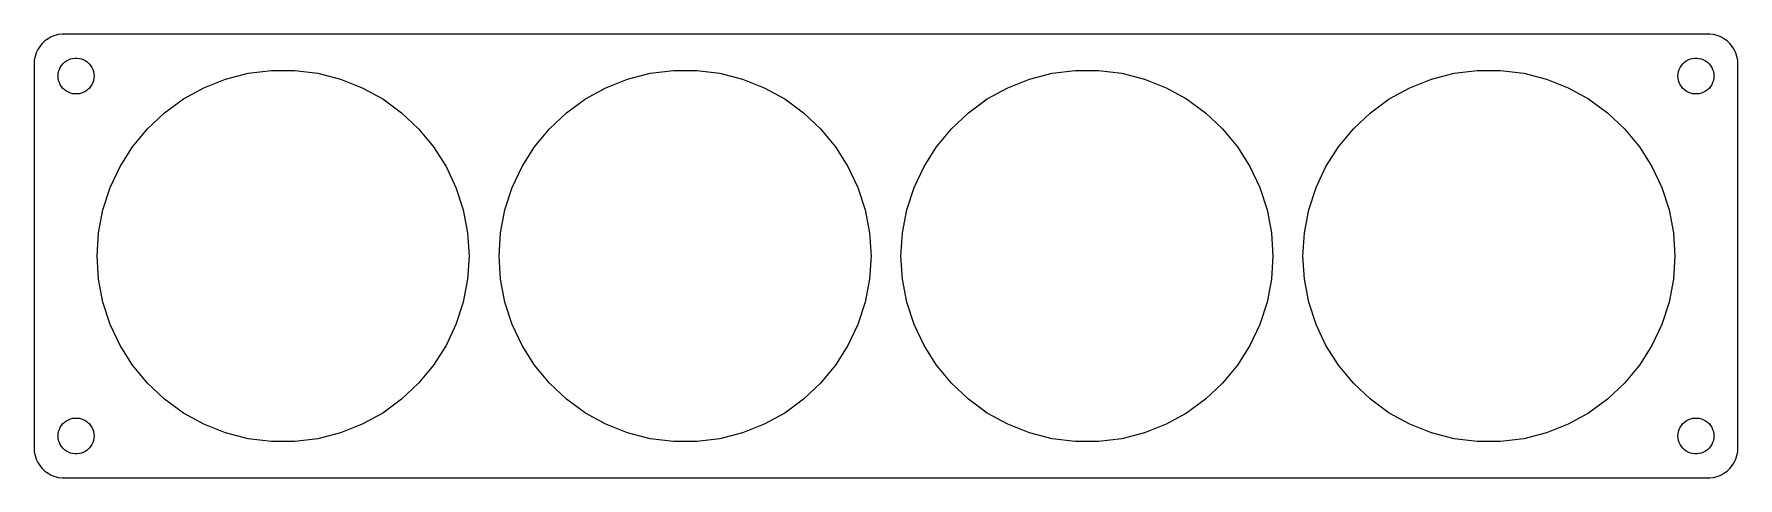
# Model space of a CAD drawing. Header units: metres. Extents: x -142 to 142, y -37 to 37.
import ezdxf

# ---------------------------------------------------------------- set-up
doc = ezdxf.new("R2010")
doc.units = ezdxf.units.M

msp = doc.modelspace()

# ---------------------------------------------------------------- linework, layer by layer
for p, q in [((-137.314, 36.9901), (-137.937, 36.9114)), ((137.314, 36.9901), (-137.314, 36.9901)), ((137.937, 36.9114), (137.314, 36.9901)), ((-141.382, 34.4088), (-141.649, 33.8406)), ((-141.045, 34.9389), (-141.382, 34.4088)), ((-140.645, 35.4227), (-141.045, 34.9389)), ((-140.187, 35.8526), (-140.645, 35.4227)), ((-139.679, 36.2216), (-140.187, 35.8526)), ((-139.129, 36.5241), (-139.679, 36.2216)), ((-138.545, 36.7553), (-139.129, 36.5241)), ((-137.937, 36.9114), (-138.545, 36.7553)), ((138.545, 36.7553), (137.937, 36.9114)), ((139.129, 36.5241), (138.545, 36.7553)), ((139.679, 36.2216), (139.129, 36.5241)), ((140.187, 35.8526), (139.679, 36.2216)), ((140.645, 35.4227), (140.187, 35.8526)), ((141.045, 34.9389), (140.645, 35.4227)), ((141.382, 34.4088), (141.045, 34.9389)), ((141.649, 33.8406), (141.382, 34.4088)), ((-141.961, 32.6267), (-142, 32)), ((-142, 32), (-142, -32)), ((-141.843, 33.2434), (-141.961, 32.6267)), ((-141.649, 33.8406), (-141.843, 33.2434)), ((-137.789, 31.1044), (-137.629, 31.4453)), ((-137.629, 31.4453), (-137.427, 31.7634)), ((-137.427, 31.7634), (-137.187, 32.0536)), ((-137.187, 32.0536), (-136.912, 32.3115)), ((-136.912, 32.3115), (-136.607, 32.533)), ((-136.607, 32.533), (-136.277, 32.7145)), ((-136.277, 32.7145), (-135.927, 32.8532)), ((-135.927, 32.8532), (-135.562, 32.9469)), ((-135.562, 32.9469), (-135.188, 32.9941)), ((-135.188, 32.9941), (-134.812, 32.9941)), ((-134.812, 32.9941), (-134.438, 32.9469)), ((-134.438, 32.9469), (-134.073, 32.8532)), ((-134.073, 32.8532), (-133.723, 32.7145)), ((-133.723, 32.7145), (-133.393, 32.533)), ((-133.393, 32.533), (-133.088, 32.3115)), ((-133.088, 32.3115), (-132.813, 32.0536)), ((-132.813, 32.0536), (-132.573, 31.7634)), ((-132.573, 31.7634), (-132.371, 31.4453)), ((-132.371, 31.4453), (-132.211, 31.1044)), ((132.211, 31.1044), (132.371, 31.4453)), ((132.371, 31.4453), (132.573, 31.7634)), ((132.573, 31.7634), (132.813, 32.0536)), ((132.813, 32.0536), (133.088, 32.3115)), ((133.088, 32.3115), (133.393, 32.533)), ((133.393, 32.533), (133.723, 32.7145)), ((133.723, 32.7145), (134.073, 32.8532)), ((134.073, 32.8532), (134.438, 32.9469)), ((134.438, 32.9469), (134.812, 32.9941)), ((134.812, 32.9941), (135.188, 32.9941)), ((135.188, 32.9941), (135.562, 32.9469)), ((135.562, 32.9469), (135.927, 32.8532)), ((135.927, 32.8532), (136.277, 32.7145)), ((136.277, 32.7145), (136.607, 32.533)), ((136.607, 32.533), (136.912, 32.3115)), ((136.912, 32.3115), (137.187, 32.0536)), ((137.187, 32.0536), (137.427, 31.7634)), ((137.427, 31.7634), (137.629, 31.4453)), ((137.629, 31.4453), (137.789, 31.1044)), ((141.843, 33.2434), (141.649, 33.8406)), ((141.961, 32.6267), (141.843, 33.2434)), ((142, 32), (141.961, 32.6267)), ((142, -32), (142, 32)), ((-138, 30), (-137.976, 30.376)), ((-137.976, 29.624), (-138, 30)), ((-137.976, 30.376), (-137.906, 30.7461)), ((-137.906, 29.2539), (-137.976, 29.624)), ((-137.906, 30.7461), (-137.789, 31.1044)), ((-137.789, 28.8956), (-137.906, 29.2539)), ((-137.629, 28.5547), (-137.789, 28.8956)), ((-137.427, 28.2366), (-137.629, 28.5547)), ((-132.371, 28.5547), (-132.573, 28.2366)), ((-132.211, 28.8956), (-132.371, 28.5547)), ((-132.211, 31.1044), (-132.094, 30.7461)), ((-132.094, 29.2539), (-132.211, 28.8956)), ((-132.094, 30.7461), (-132.024, 30.376)), ((-132.024, 29.624), (-132.094, 29.2539)), ((-132.024, 30.376), (-132, 30)), ((-132, 30), (-132.024, 29.624)), ((-113.699, 28.0496), (-110.08, 29.4827)), ((-110.08, 29.4827), (-106.309, 30.4509)), ((-106.309, 30.4509), (-102.447, 30.9388)), ((-102.447, 30.9388), (-98.5535, 30.9388)), ((-98.5535, 30.9388), (-94.6912, 30.4509)), ((-94.6912, 30.4509), (-90.9205, 29.4827)), ((-90.9205, 29.4827), (-87.3008, 28.0496)), ((-46.6992, 28.0496), (-43.0795, 29.4827)), ((-43.0795, 29.4827), (-39.3088, 30.4509)), ((-39.3088, 30.4509), (-35.4465, 30.9388)), ((-35.4465, 30.9388), (-31.5535, 30.9388)), ((-31.5535, 30.9388), (-27.6912, 30.4509)), ((-27.6912, 30.4509), (-23.9205, 29.4827)), ((-23.9205, 29.4827), (-20.3008, 28.0496)), ((20.3008, 28.0496), (23.9205, 29.4827)), ((23.9205, 29.4827), (27.6912, 30.4509)), ((27.6912, 30.4509), (31.5535, 30.9388)), ((31.5535, 30.9388), (35.4465, 30.9388)), ((35.4465, 30.9388), (39.3088, 30.4509)), ((39.3088, 30.4509), (43.0795, 29.4827)), ((43.0795, 29.4827), (46.6992, 28.0496)), ((87.3008, 28.0496), (90.9205, 29.4827)), ((90.9205, 29.4827), (94.6912, 30.4509)), ((94.6912, 30.4509), (98.5535, 30.9388)), ((98.5535, 30.9388), (102.447, 30.9388)), ((102.447, 30.9388), (106.309, 30.4509)), ((106.309, 30.4509), (110.08, 29.4827)), ((110.08, 29.4827), (113.699, 28.0496)), ((132, 30), (132.024, 30.376)), ((132.024, 29.624), (132, 30)), ((132.024, 30.376), (132.094, 30.7461)), ((132.094, 29.2539), (132.024, 29.624)), ((132.094, 30.7461), (132.211, 31.1044)), ((132.211, 28.8956), (132.094, 29.2539)), ((132.371, 28.5547), (132.211, 28.8956)), ((132.573, 28.2366), (132.371, 28.5547)), ((137.629, 28.5547), (137.427, 28.2366)), ((137.789, 28.8956), (137.629, 28.5547)), ((137.789, 31.1044), (137.906, 30.7461)), ((137.906, 29.2539), (137.789, 28.8956)), ((137.906, 30.7461), (137.976, 30.376)), ((137.976, 29.624), (137.906, 29.2539)), ((137.976, 30.376), (138, 30)), ((138, 30), (137.976, 29.624)), ((-137.187, 27.9464), (-137.427, 28.2366)), ((-136.912, 27.6884), (-137.187, 27.9464)), ((-136.607, 27.467), (-136.912, 27.6884)), ((-136.277, 27.2855), (-136.607, 27.467)), ((-135.927, 27.1468), (-136.277, 27.2855)), ((-135.562, 27.0531), (-135.927, 27.1468)), ((-135.188, 27.0059), (-135.562, 27.0531)), ((-134.812, 27.0059), (-135.188, 27.0059)), ((-134.438, 27.0531), (-134.812, 27.0059)), ((-134.073, 27.1468), (-134.438, 27.0531)), ((-133.723, 27.2855), (-134.073, 27.1468)), ((-133.393, 27.467), (-133.723, 27.2855)), ((-133.088, 27.6884), (-133.393, 27.467)), ((-132.813, 27.9464), (-133.088, 27.6884)), ((-132.573, 28.2366), (-132.813, 27.9464)), ((-120.26, 23.8859), (-117.111, 26.1742)), ((-117.111, 26.1742), (-113.699, 28.0496)), ((-87.3008, 28.0496), (-83.8894, 26.1742)), ((-83.8894, 26.1742), (-80.7399, 23.8859)), ((-53.2601, 23.8859), (-50.1106, 26.1742)), ((-50.1106, 26.1742), (-46.6992, 28.0496)), ((-20.3008, 28.0496), (-16.8894, 26.1742)), ((-16.8894, 26.1742), (-13.7399, 23.8859)), ((13.7399, 23.8859), (16.8894, 26.1742)), ((16.8894, 26.1742), (20.3008, 28.0496)), ((46.6992, 28.0496), (50.1106, 26.1742)), ((50.1106, 26.1742), (53.2601, 23.8859)), ((80.7399, 23.8859), (83.8894, 26.1742)), ((83.8894, 26.1742), (87.3008, 28.0496)), ((113.699, 28.0496), (117.111, 26.1742)), ((117.111, 26.1742), (120.26, 23.8859)), ((132.813, 27.9464), (132.573, 28.2366)), ((133.088, 27.6884), (132.813, 27.9464)), ((133.393, 27.467), (133.088, 27.6884)), ((133.723, 27.2855), (133.393, 27.467)), ((134.073, 27.1468), (133.723, 27.2855)), ((134.438, 27.0531), (134.073, 27.1468)), ((134.812, 27.0059), (134.438, 27.0531)), ((135.188, 27.0059), (134.812, 27.0059)), ((135.562, 27.0531), (135.188, 27.0059)), ((135.927, 27.1468), (135.562, 27.0531)), ((136.277, 27.2855), (135.927, 27.1468)), ((136.607, 27.467), (136.277, 27.2855)), ((136.912, 27.6884), (136.607, 27.467)), ((137.187, 27.9464), (136.912, 27.6884)), ((137.427, 28.2366), (137.187, 27.9464)), ((-123.098, 21.2209), (-120.26, 23.8859)), ((-80.7399, 23.8859), (-77.902, 21.2209)), ((-56.098, 21.2209), (-53.2601, 23.8859)), ((-13.7399, 23.8859), (-10.902, 21.2209)), ((10.902, 21.2209), (13.7399, 23.8859)), ((53.2601, 23.8859), (56.098, 21.2209)), ((77.902, 21.2209), (80.7399, 23.8859)), ((120.26, 23.8859), (123.098, 21.2209)), ((-125.58, 18.2213), (-123.098, 21.2209)), ((-77.902, 21.2209), (-75.4205, 18.2213)), ((-58.5795, 18.2213), (-56.098, 21.2209)), ((-10.902, 21.2209), (-8.42047, 18.2213)), ((8.42047, 18.2213), (10.902, 21.2209)), ((56.098, 21.2209), (58.5795, 18.2213)), ((75.4205, 18.2213), (77.902, 21.2209)), ((123.098, 21.2209), (125.58, 18.2213)), ((-127.665, 14.9344), (-125.58, 18.2213)), ((-75.4205, 18.2213), (-73.3345, 14.9344)), ((-60.6655, 14.9344), (-58.5795, 18.2213)), ((-8.42047, 18.2213), (-6.33449, 14.9344)), ((6.33449, 14.9344), (8.42047, 18.2213)), ((58.5795, 18.2213), (60.6655, 14.9344)), ((73.3345, 14.9344), (75.4205, 18.2213)), ((125.58, 18.2213), (127.665, 14.9344)), ((-129.323, 11.4118), (-127.665, 14.9344)), ((-73.3345, 14.9344), (-71.6769, 11.4118)), ((-62.3231, 11.4118), (-60.6655, 14.9344)), ((-6.33449, 14.9344), (-4.67693, 11.4118)), ((4.67693, 11.4118), (6.33449, 14.9344)), ((60.6655, 14.9344), (62.3231, 11.4118)), ((71.6769, 11.4118), (73.3345, 14.9344)), ((127.665, 14.9344), (129.323, 11.4118)), ((-130.526, 7.70938), (-129.323, 11.4118)), ((-71.6769, 11.4118), (-70.4739, 7.70938)), ((-63.5261, 7.70938), (-62.3231, 11.4118)), ((-4.67693, 11.4118), (-3.47391, 7.70938)), ((3.47391, 7.70938), (4.67693, 11.4118)), ((62.3231, 11.4118), (63.5261, 7.70938)), ((70.4739, 7.70938), (71.6769, 11.4118)), ((129.323, 11.4118), (130.526, 7.70938)), ((-131.256, 3.88533), (-130.526, 7.70938)), ((-70.4739, 7.70938), (-69.7444, 3.88533)), ((-64.2556, 3.88533), (-63.5261, 7.70938)), ((-3.47391, 7.70938), (-2.74443, 3.88533)), ((2.74443, 3.88533), (3.47391, 7.70938)), ((63.5261, 7.70938), (64.2556, 3.88533)), ((69.7444, 3.88533), (70.4739, 7.70938)), ((130.526, 7.70938), (131.256, 3.88533)), ((-131.5, 0), (-131.256, 3.88533)), ((-69.7444, 3.88533), (-69.5, 0)), ((-64.5, 0), (-64.2556, 3.88533)), ((-2.74443, 3.88533), (-2.5, 0)), ((2.5, 0), (2.74443, 3.88533)), ((64.2556, 3.88533), (64.5, 0)), ((69.5, 0), (69.7444, 3.88533)), ((131.256, 3.88533), (131.5, 0)), ((-131.256, -3.88533), (-131.5, 0)), ((-69.5, 0), (-69.7444, -3.88533)), ((-64.2556, -3.88533), (-64.5, 0)), ((-2.5, 0), (-2.74443, -3.88533)), ((2.74443, -3.88533), (2.5, 0)), ((64.5, 0), (64.2556, -3.88533)), ((69.7444, -3.88533), (69.5, 0)), ((131.5, 0), (131.256, -3.88533)), ((-130.526, -7.70938), (-131.256, -3.88533)), ((-69.7444, -3.88533), (-70.4739, -7.70938)), ((-63.5261, -7.70938), (-64.2556, -3.88533)), ((-2.74443, -3.88533), (-3.47391, -7.70938)), ((3.47391, -7.70938), (2.74443, -3.88533)), ((64.2556, -3.88533), (63.5261, -7.70938)), ((70.4739, -7.70938), (69.7444, -3.88533)), ((131.256, -3.88533), (130.526, -7.70938)), ((-129.323, -11.4118), (-130.526, -7.70938)), ((-70.4739, -7.70938), (-71.6769, -11.4118)), ((-62.3231, -11.4118), (-63.5261, -7.70938)), ((-3.47391, -7.70938), (-4.67693, -11.4118)), ((4.67693, -11.4118), (3.47391, -7.70938)), ((63.5261, -7.70938), (62.3231, -11.4118)), ((71.6769, -11.4118), (70.4739, -7.70938)), ((130.526, -7.70938), (129.323, -11.4118)), ((-127.665, -14.9344), (-129.323, -11.4118)), ((-71.6769, -11.4118), (-73.3345, -14.9344)), ((-60.6655, -14.9344), (-62.3231, -11.4118)), ((-4.67693, -11.4118), (-6.33449, -14.9344)), ((6.33449, -14.9344), (4.67693, -11.4118)), ((62.3231, -11.4118), (60.6655, -14.9344)), ((73.3345, -14.9344), (71.6769, -11.4118)), ((129.323, -11.4118), (127.665, -14.9344)), ((-125.58, -18.2213), (-127.665, -14.9344)), ((-73.3345, -14.9344), (-75.4205, -18.2213)), ((-58.5795, -18.2213), (-60.6655, -14.9344)), ((-6.33449, -14.9344), (-8.42047, -18.2213)), ((8.42047, -18.2213), (6.33449, -14.9344)), ((60.6655, -14.9344), (58.5795, -18.2213)), ((75.4205, -18.2213), (73.3345, -14.9344)), ((127.665, -14.9344), (125.58, -18.2213)), ((-123.098, -21.2209), (-125.58, -18.2213)), ((-75.4205, -18.2213), (-77.902, -21.2209)), ((-56.098, -21.2209), (-58.5795, -18.2213)), ((-8.42047, -18.2213), (-10.902, -21.2209)), ((10.902, -21.2209), (8.42047, -18.2213)), ((58.5795, -18.2213), (56.098, -21.2209)), ((77.902, -21.2209), (75.4205, -18.2213)), ((125.58, -18.2213), (123.098, -21.2209)), ((-120.26, -23.8859), (-123.098, -21.2209)), ((-77.902, -21.2209), (-80.7399, -23.8859)), ((-53.2601, -23.8859), (-56.098, -21.2209)), ((-10.902, -21.2209), (-13.7399, -23.8859)), ((13.7399, -23.8859), (10.902, -21.2209)), ((56.098, -21.2209), (53.2601, -23.8859)), ((80.7399, -23.8859), (77.902, -21.2209)), ((123.098, -21.2209), (120.26, -23.8859)), ((-117.111, -26.1742), (-120.26, -23.8859)), ((-80.7399, -23.8859), (-83.8894, -26.1742)), ((-50.1106, -26.1742), (-53.2601, -23.8859)), ((-13.7399, -23.8859), (-16.8894, -26.1742)), ((16.8894, -26.1742), (13.7399, -23.8859)), ((53.2601, -23.8859), (50.1106, -26.1742)), ((83.8894, -26.1742), (80.7399, -23.8859)), ((120.26, -23.8859), (117.111, -26.1742)), ((-137.629, -28.5547), (-137.427, -28.2366)), ((-137.427, -28.2366), (-137.187, -27.9464)), ((-137.187, -27.9464), (-136.912, -27.6884)), ((-136.912, -27.6884), (-136.607, -27.467)), ((-136.607, -27.467), (-136.277, -27.2855)), ((-136.277, -27.2855), (-135.927, -27.1468)), ((-135.927, -27.1468), (-135.562, -27.0531)), ((-135.562, -27.0531), (-135.188, -27.0059)), ((-135.188, -27.0059), (-134.812, -27.0059)), ((-134.812, -27.0059), (-134.438, -27.0531)), ((-134.438, -27.0531), (-134.073, -27.1468)), ((-134.073, -27.1468), (-133.723, -27.2855)), ((-133.723, -27.2855), (-133.393, -27.467)), ((-133.393, -27.467), (-133.088, -27.6884)), ((-133.088, -27.6884), (-132.813, -27.9464)), ((-132.813, -27.9464), (-132.573, -28.2366)), ((-132.573, -28.2366), (-132.371, -28.5547)), ((-113.699, -28.0496), (-117.111, -26.1742)), ((-110.08, -29.4827), (-113.699, -28.0496)), ((-87.3008, -28.0496), (-90.9205, -29.4827)), ((-83.8894, -26.1742), (-87.3008, -28.0496)), ((-46.6992, -28.0496), (-50.1106, -26.1742)), ((-43.0795, -29.4827), (-46.6992, -28.0496)), ((-20.3008, -28.0496), (-23.9205, -29.4827)), ((-16.8894, -26.1742), (-20.3008, -28.0496)), ((20.3008, -28.0496), (16.8894, -26.1742)), ((23.9205, -29.4827), (20.3008, -28.0496)), ((46.6992, -28.0496), (43.0795, -29.4827)), ((50.1106, -26.1742), (46.6992, -28.0496)), ((87.3008, -28.0496), (83.8894, -26.1742)), ((90.9205, -29.4827), (87.3008, -28.0496)), ((113.699, -28.0496), (110.08, -29.4827)), ((117.111, -26.1742), (113.699, -28.0496)), ((132.371, -28.5547), (132.573, -28.2366)), ((132.573, -28.2366), (132.813, -27.9464)), ((132.813, -27.9464), (133.088, -27.6884)), ((133.088, -27.6884), (133.393, -27.467)), ((133.393, -27.467), (133.723, -27.2855)), ((133.723, -27.2855), (134.073, -27.1468)), ((134.073, -27.1468), (134.438, -27.0531)), ((134.438, -27.0531), (134.812, -27.0059)), ((134.812, -27.0059), (135.188, -27.0059)), ((135.188, -27.0059), (135.562, -27.0531)), ((135.562, -27.0531), (135.927, -27.1468)), ((135.927, -27.1468), (136.277, -27.2855)), ((136.277, -27.2855), (136.607, -27.467)), ((136.607, -27.467), (136.912, -27.6884)), ((136.912, -27.6884), (137.187, -27.9464)), ((137.187, -27.9464), (137.427, -28.2366)), ((137.427, -28.2366), (137.629, -28.5547)), ((-138, -30), (-137.976, -29.624)), ((-137.976, -30.376), (-138, -30)), ((-137.976, -29.624), (-137.906, -29.2539)), ((-137.906, -30.7461), (-137.976, -30.376)), ((-137.906, -29.2539), (-137.789, -28.8956)), ((-137.789, -31.1044), (-137.906, -30.7461)), ((-137.789, -28.8956), (-137.629, -28.5547)), ((-137.629, -31.4453), (-137.789, -31.1044)), ((-132.371, -28.5547), (-132.211, -28.8956)), ((-132.211, -31.1044), (-132.371, -31.4453)), ((-132.211, -28.8956), (-132.094, -29.2539)), ((-132.094, -30.7461), (-132.211, -31.1044)), ((-132.094, -29.2539), (-132.024, -29.624)), ((-132.024, -30.376), (-132.094, -30.7461)), ((-132.024, -29.624), (-132, -30)), ((-132, -30), (-132.024, -30.376)), ((-106.309, -30.4509), (-110.08, -29.4827)), ((-102.447, -30.9388), (-106.309, -30.4509)), ((-98.5535, -30.9388), (-102.447, -30.9388)), ((-94.6912, -30.4509), (-98.5535, -30.9388)), ((-90.9205, -29.4827), (-94.6912, -30.4509)), ((-39.3088, -30.4509), (-43.0795, -29.4827)), ((-35.4465, -30.9388), (-39.3088, -30.4509)), ((-31.5535, -30.9388), (-35.4465, -30.9388)), ((-27.6912, -30.4509), (-31.5535, -30.9388)), ((-23.9205, -29.4827), (-27.6912, -30.4509)), ((27.6912, -30.4509), (23.9205, -29.4827)), ((31.5535, -30.9388), (27.6912, -30.4509)), ((35.4465, -30.9388), (31.5535, -30.9388)), ((39.3088, -30.4509), (35.4465, -30.9388)), ((43.0795, -29.4827), (39.3088, -30.4509)), ((94.6912, -30.4509), (90.9205, -29.4827)), ((98.5535, -30.9388), (94.6912, -30.4509)), ((102.447, -30.9388), (98.5535, -30.9388)), ((106.309, -30.4509), (102.447, -30.9388)), ((110.08, -29.4827), (106.309, -30.4509)), ((132, -30), (132.024, -29.624)), ((132.024, -30.376), (132, -30)), ((132.024, -29.624), (132.094, -29.2539)), ((132.094, -30.7461), (132.024, -30.376)), ((132.094, -29.2539), (132.211, -28.8956)), ((132.211, -31.1044), (132.094, -30.7461)), ((132.211, -28.8956), (132.371, -28.5547)), ((132.371, -31.4453), (132.211, -31.1044)), ((137.629, -28.5547), (137.789, -28.8956)), ((137.789, -31.1044), (137.629, -31.4453)), ((137.789, -28.8956), (137.906, -29.2539)), ((137.906, -30.7461), (137.789, -31.1044)), ((137.906, -29.2539), (137.976, -29.624)), ((137.976, -30.376), (137.906, -30.7461)), ((137.976, -29.624), (138, -30)), ((138, -30), (137.976, -30.376)), ((-142, -32), (-141.961, -32.6267)), ((-141.961, -32.6267), (-141.843, -33.2434)), ((-141.843, -33.2434), (-141.649, -33.8406)), ((-141.649, -33.8406), (-141.382, -34.4088)), ((-137.427, -31.7634), (-137.629, -31.4453)), ((-137.187, -32.0536), (-137.427, -31.7634)), ((-136.912, -32.3115), (-137.187, -32.0536)), ((-136.607, -32.533), (-136.912, -32.3115)), ((-136.277, -32.7145), (-136.607, -32.533)), ((-135.927, -32.8532), (-136.277, -32.7145)), ((-135.562, -32.9469), (-135.927, -32.8532)), ((-135.188, -32.9941), (-135.562, -32.9469)), ((-134.812, -32.9941), (-135.188, -32.9941)), ((-134.438, -32.9469), (-134.812, -32.9941)), ((-134.073, -32.8532), (-134.438, -32.9469)), ((-133.723, -32.7145), (-134.073, -32.8532)), ((-133.393, -32.533), (-133.723, -32.7145)), ((-133.088, -32.3115), (-133.393, -32.533)), ((-132.813, -32.0536), (-133.088, -32.3115)), ((-132.573, -31.7634), (-132.813, -32.0536)), ((-132.371, -31.4453), (-132.573, -31.7634)), ((132.573, -31.7634), (132.371, -31.4453)), ((132.813, -32.0536), (132.573, -31.7634)), ((133.088, -32.3115), (132.813, -32.0536)), ((133.393, -32.533), (133.088, -32.3115)), ((133.723, -32.7145), (133.393, -32.533)), ((134.073, -32.8532), (133.723, -32.7145)), ((134.438, -32.9469), (134.073, -32.8532)), ((134.812, -32.9941), (134.438, -32.9469)), ((135.188, -32.9941), (134.812, -32.9941)), ((135.562, -32.9469), (135.188, -32.9941)), ((135.927, -32.8532), (135.562, -32.9469)), ((136.277, -32.7145), (135.927, -32.8532)), ((136.607, -32.533), (136.277, -32.7145)), ((136.912, -32.3115), (136.607, -32.533)), ((137.187, -32.0536), (136.912, -32.3115)), ((137.427, -31.7634), (137.187, -32.0536)), ((137.629, -31.4453), (137.427, -31.7634)), ((141.382, -34.4088), (141.649, -33.8406)), ((141.649, -33.8406), (141.843, -33.2434)), ((141.843, -33.2434), (141.961, -32.6267)), ((141.961, -32.6267), (142, -32)), ((-141.382, -34.4088), (-141.045, -34.9389)), ((-141.045, -34.9389), (-140.645, -35.4227)), ((-140.645, -35.4227), (-140.187, -35.8526)), ((-140.187, -35.8526), (-139.679, -36.2216)), ((-139.679, -36.2216), (-139.129, -36.5241)), ((-139.129, -36.5241), (-138.545, -36.7553)), ((-138.545, -36.7553), (-137.937, -36.9114)), ((-137.937, -36.9114), (-137.314, -36.9901)), ((137.314, -36.9901), (137.937, -36.9114)), ((137.937, -36.9114), (138.545, -36.7553)), ((138.545, -36.7553), (139.129, -36.5241)), ((139.129, -36.5241), (139.679, -36.2216)), ((139.679, -36.2216), (140.187, -35.8526)), ((140.187, -35.8526), (140.645, -35.4227)), ((140.645, -35.4227), (141.045, -34.9389)), ((141.045, -34.9389), (141.382, -34.4088)), ((-137.314, -36.9901), (137.314, -36.9901))]:
    msp.add_line(p, q)

doc.saveas('drawing.dxf')
